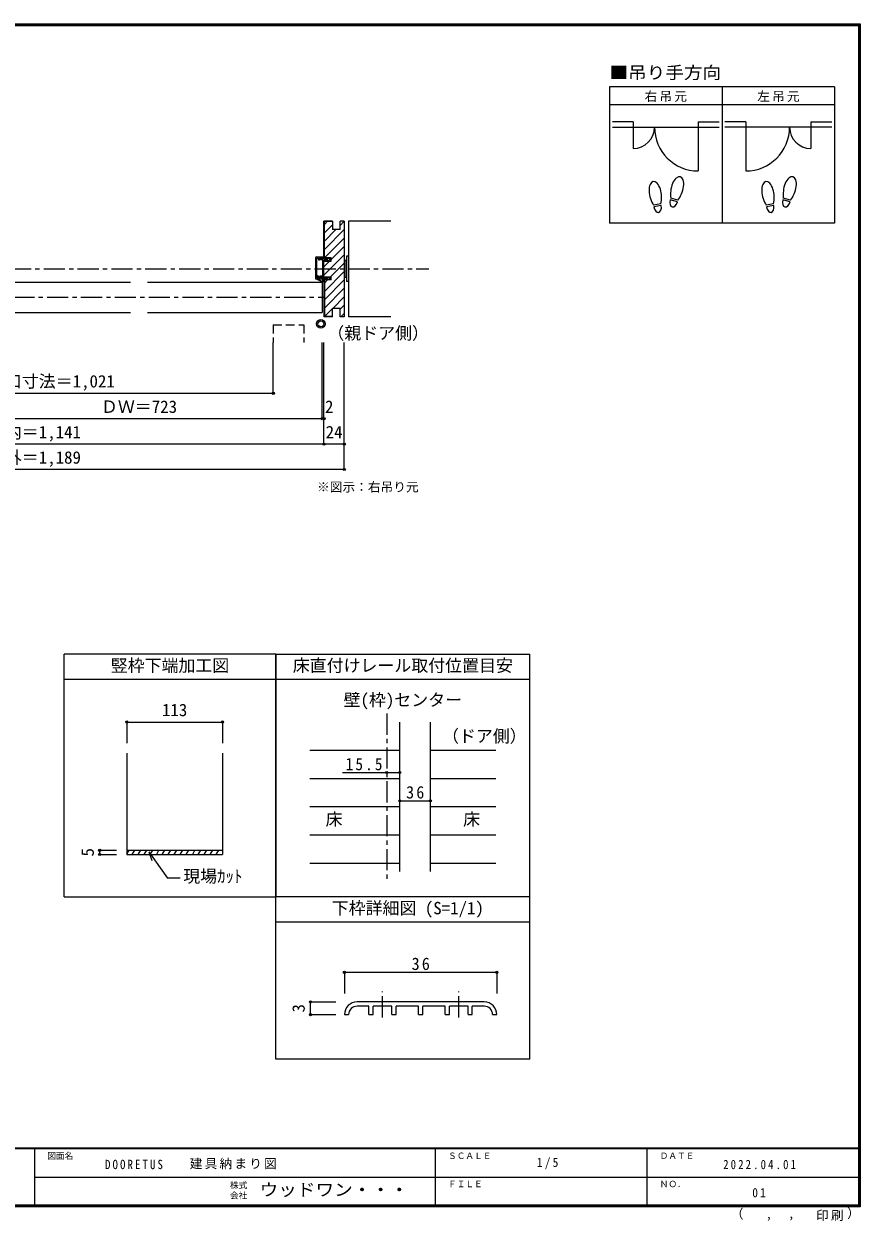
# Model space of a CAD drawing. Units: millimetres at full size, sheet at 1:5, with parts at other scales. Extents: x -973 to 977, y -718 to 696.
# Drawn here: x -11 to 977, y -718 to 696 of the extents above; entities that cross this region are included whole.
import ezdxf
from ezdxf.enums import TextEntityAlignment as Align

# ---------------------------------------------------------------- set-up
doc = ezdxf.new("R2010")
doc.units = ezdxf.units.MM
doc.header["$LTSCALE"] = 5
doc.header["$PDMODE"] = 32
doc.header["$PDSIZE"] = 2.5
for name, pattern in [('CHAIN1', [8, 5, -1, 1, -1]), ('DASHED1', [1.8, 1.2, -0.6]), ('DASHED2', [3, 2, -1])]:
    doc.linetypes.add(name, pattern=pattern)
for name, color, linetype in [('0-0_補助線', 7, 'Continuous'), ('0-1_通り芯', 4, 'CHAIN1'), ('0-3_仕上げ', 7, 'Continuous'), ('0-4_枠', 3, 'Continuous'), ('0-6_扉', 6, 'Continuous'), ('0-7_金物', 7, 'Continuous'), ('0-8_戸当', 7, 'Continuous'), ('0-A_文字', 3, 'Continuous'), ('0-B_寸法', 7, 'Continuous'), ('0-C_ハッチ', 4, 'Continuous'), ('7-1_通り芯', 4, 'CHAIN1'), ('7-7_金物', 7, 'Continuous'), ('7-B_寸法', 4, 'Continuous'), ('F-0_補助線', 7, 'Continuous'), ('F-1_枠', 6, 'Continuous'), ('F-A_文字', 7, 'Continuous')]:
    doc.layers.add(name, color=color, linetype=linetype)
doc.styles.add('ＭＳ ゴシック', font='')
doc.styles.get('ＭＳ ゴシック').set_extended_font_data('MS Gothic')

# ---------------------------------------------------------------- blocks, each defined once
blk = doc.blocks.new('01')
at = {"layer": '0-0_補助線'}
for p, q in [((-5.765, 14.562), (-5.765, -9.938)), ((-4.765, 15.562), (3.935, 15.562)), ((4.133, 15.036), (2.233, 13.586)), ((11.735, 12.512), (8.735, 14.412)), ((-4.265, -8.938), (-4.265, 14.062)), ((-4.265, 14.062), (-2.165, 14.062)), ((-2.165, 14.062), (-2.165, 12.062)), ((-2.165, 12.062), (-0.965, 12.062)), ((-0.965, 14.062), (1.735, 14.062)), ((-0.965, 12.062), (-0.965, 14.062)), ((1.348, 14.049), (-0.37, 13.576)), ((0.901, 12.76), (0.04, 12.448)), ((1.735, 13.812), (1.735, 14.062)), ((1.735, 13.762), (1.735, 13.512)), ((4.235, 13.512), (1.735, 13.512)), ((2.235, 12.312), (1.735, 12.312)), ((2.735, -6.438), (2.735, 11.812)), ((4.235, 13.262), (4.235, 13.512)), ((8.735, 11.762), (4.235, 11.762)), ((8.735, 11.012), (11.735, 12.512)), ((8.735, 11.012), (8.735, 11.762)), ((-5.265, -10.438), (1.735, -10.438)), ((0.93, -13.548), (-5.265, -10.438)), ((-4.265, -8.938), (-0.265, -8.938)), ((-1.282, -8.784), (-3.773, -8.007)), ((1.244, -12.923), (-3.705, -10.438)), ((-0.734, -7.488), (-3.356, -6.67)), ((-0.265, -8.889), (-0.265, -8.938)), ((2.235, -6.938), (0.275, -6.938)), ((1.735, -9.738), (0.532, -8.486)), ((1.735, -10.438), (1.735, -9.738)), ((2.835, -11.938), (2.835, -9.438)), ((3.535, -11.938), (3.535, -10.438)), ((3.535, -10.438), (8.735, -10.438)), ((8.735, -8.188), (8.735, -8.938)), ((8.735, -10.438), (8.735, -11.588))]:
    blk.add_line(p, q, dxfattribs=at)
for points in [[(4.235, 13.262), (8.735, 13.262), (8.735, 14.412)], [(8.735, -8.938), (4.235, -8.938), (4.235, 11.762)], [(3.535, -10.438), (3.535, -9.438), (2.735, -9.438), (2.735, -8.338), (0.398, -8.338)], [(8.735, -8.188), (11.735, -9.688), (8.735, -11.588)]]:
    blk.add_lwpolyline(points, dxfattribs=at)
for centre, radius, start, end in [((-4.765, 14.562), 1, 90, 180), ((3.935, 15.262), 0.3, 311.34778, 90), ((-0.165, 13.012), 0.6, 106.79003, 180), ((-0.165, 13.012), 0.6, 180, 293.33765), ((1.735, 13.312), 1, 213.47738, 270), ((1.435, 13.762), 0.3, 0, 106.79003), ((2.035, 13.812), 0.3, 180, 311.34778), ((2.235, 11.812), 0.5, 0, 90), ((-5.265, -9.938), 0.5, 180, 270), ((-3.565, -7.338), 0.7, 72.67017, 252.67017), ((-0.925, -7.638), 1.2, 252.67017, 311.40962), ((0.275, -8.138), 1.2, 90, 147.21126), ((0.235, -8.889), 0.5, 53.61521, 180), ((0.398, -9.138), 0.8, 90, 131.40962), ((1.735, -11.938), 1.8, 243.42485, 360), ((1.735, -11.938), 1.1, 243.42485, 360), ((2.235, -6.438), 0.5, 270, 0)]:
    blk.add_arc(centre, radius, start, end, dxfattribs=at)

msp = doc.modelspace()

# ---------------------------------------------------------------- linework, layer by layer
at = {"layer": '0-1_通り芯'}
for p, q in [((-467.5, 406.5), (467.5, 406.5)), ((-343.5, 373), (343.5, 373)), ((417.629, -118.5), (417.629, -315.007))]:
    msp.add_line(p, q, dxfattribs=at)
at = {"layer": '0-3_仕上げ'}
for p, q in [((422.5, 463), (372.5, 463)), ((372.5, 463), (372.5, 350)), ((422.5, 350), (372.5, 350))]:
    msp.add_line(p, q, dxfattribs=at)
at = {"layer": '0-3_仕上げ', "color": 4}
for p, q in [((326.653, -161.801), (433.129, -161.801)), ((469.129, -161.801), (546.653, -161.801)), ((326.653, -195.103), (433.129, -195.103)), ((469.129, -195.103), (546.653, -195.103)), ((326.653, -228.404), (433.129, -228.404)), ((469.129, -228.404), (546.653, -228.404)), ((326.653, -261.706), (433.129, -261.706)), ((469.129, -261.706), (546.653, -261.706)), ((326.653, -295.007), (433.129, -295.007)), ((469.129, -295.007), (546.653, -295.007))]:
    msp.add_line(p, q, dxfattribs=at)
at = {"layer": '0-4_枠'}
for p, q in [((343.5, 419.5), (343.5, 463)), ((353.5, 463), (343.5, 463)), ((344, 419.5), (344, 462.5)), ((353.5, 462.5), (344, 462.5)), ((353.5, 463), (353.5, 453)), ((362.5, 453), (353.5, 453)), ((367.5, 463), (362.5, 463)), ((362.5, 453), (362.5, 463)), ((367.5, 463), (367.5, 350)), ((352, 419.5), (343.5, 419.5)), ((343.5, 415.8), (352, 415.8)), ((343.5, 397.2), (343.5, 415.8)), ((352, 415.8), (352, 419.5)), ((343.5, 397.2), (352, 397.2)), ((352, 393.5), (352, 397.2)), ((343.5, 393.5), (343.5, 350)), ((352, 393.5), (343.5, 393.5)), ((344, 393.5), (344, 350.5)), ((362.5, 360), (353.5, 360)), ((353.5, 350), (353.5, 360)), ((362.5, 350), (362.5, 360)), ((353.5, 350), (343.5, 350)), ((353.5, 350.5), (344, 350.5)), ((367.5, 350), (362.5, 350)), ((36.653, -335.007), (36.653, -48.5)), ((286.653, -48.5), (36.653, -48.5)), ((286.653, -48.5), (286.653, -335.007)), ((286.653, -78.5), (36.653, -78.5)), ((433.129, -305.007), (433.129, -128.5)), ((469.129, -305.007), (469.129, -128.5)), ((110.653, -165.167), (110.653, -285.007)), ((223.653, -165.167), (223.653, -285.007)), ((110.653, -280.007), (223.653, -280.007)), ((110.653, -285.007), (223.653, -285.007)), ((36.653, -335.007), (286.653, -335.007))]:
    msp.add_line(p, q, dxfattribs=at)
at = {"layer": '0-4_枠', "color": 4}
for p, q in [((110.653, -128.5), (110.653, -153.5)), ((78.595, -280.007), (98.595, -280.007)), ((78.595, -285.007), (78.595, -280.007)), ((78.595, -285.007), (98.595, -285.007))]:
    msp.add_line(p, q, dxfattribs=at)
at = {"layer": '0-4_枠', "color": 4, "linetype": 'DASHED1'}
for p, q in [((110.653, -284.438), (113.295, -280.007)), ((117.155, -285.007), (120.28, -280.007)), ((124.226, -285.007), (127.351, -280.007)), ((131.297, -285.007), (134.422, -280.007)), ((138.368, -285.007), (141.493, -280.007)), ((146.008, -284.438), (148.65, -280.007)), ((152.51, -285.007), (155.635, -280.007)), ((159.581, -285.007), (162.706, -280.007)), ((166.652, -285.007), (169.777, -280.007)), ((173.723, -285.007), (176.848, -280.007)), ((180.794, -285.007), (183.919, -280.007)), ((188.435, -284.438), (191.077, -280.007)), ((194.937, -285.007), (198.062, -280.007)), ((202.008, -285.007), (205.133, -280.007)), ((209.079, -285.007), (212.204, -280.007)), ((216.15, -285.007), (219.275, -280.007))]:
    msp.add_line(p, q, dxfattribs=at)
at = {"layer": '0-4_枠', "color": 4}
msp.add_lwpolyline([(110.653, -128.5), (223.653, -128.5), (223.653, -153.5)], dxfattribs=at)
at = {"layer": '0-4_枠', "color": 7}
for p in [(110.653, -128.5), (223.653, -128.5), (78.595, -280.007), (78.595, -285.007)]:
    msp.add_point(p, dxfattribs=at)
at = {"layer": '0-6_扉'}
for p, q in [((-91.537, 391), (114.982, 391)), ((134.982, 391), (341.5, 391)), ((341.5, 391), (341.5, 355)), ((-91.537, 355), (114.982, 355)), ((134.982, 355), (341.5, 355))]:
    msp.add_line(p, q, dxfattribs=at)
at = {"layer": '0-6_扉', "linetype": 'DASHED2'}
for p, q in [((283.658, 340.381), (319.658, 340.381)), ((283.658, 340.381), (283.658, 319.657)), ((319.658, 340.381), (319.658, 319.657))]:
    msp.add_line(p, q, dxfattribs=at)
at = {"layer": '0-7_金物'}
for p, q in [((368, 415.5), (367.5, 415.5)), ((368, 416.5), (368, 396.5)), ((370, 416.5), (368, 416.5)), ((372.5, 421.5), (370, 421.5)), ((370, 421.5), (370, 391.5)), ((372.5, 421.5), (372.5, 391.5)), ((368, 397.5), (367.5, 397.5)), ((370, 396.5), (368, 396.5)), ((372.5, 391.5), (370, 391.5))]:
    msp.add_line(p, q, dxfattribs=at)
for radius in [5, 3.5]:
    msp.add_circle((339.872, 341.628), radius, dxfattribs=at)
at = {"layer": '0-A_文字'}
for p, q in [((680.639, 621.667), (680.639, 460.667)), ((946.639, 621.667), (680.639, 621.667)), ((813.639, 621.667), (813.639, 460.667)), ((680.639, 600.667), (946.639, 600.667)), ((741.457, 483.378), (732.811, 481.853)), ((741.822, 481.31), (733.175, 479.785)), ((760.924, 485.706), (752.444, 487.978)), ((761.468, 487.735), (752.987, 490.007)), ((874.457, 483.378), (865.811, 481.853)), ((874.822, 481.31), (866.175, 479.785)), ((893.924, 485.706), (885.444, 487.978)), ((894.468, 487.735), (885.987, 490.007)), ((286.653, -48.5), (586.653, -48.5)), ((286.653, -526.5), (286.653, -48.5)), ((586.653, -526.5), (586.653, -48.5)), ((586.653, -78.5), (286.653, -78.5)), ((586.653, -335.007), (286.653, -335.007)), ((586.653, -365.007), (286.653, -365.007)), ((586.653, -526.5), (286.653, -526.5))]:
    msp.add_line(p, q, dxfattribs=at)
at = {"layer": '0-A_文字', "color": 2}
for p, q in [((708.639, 580.308), (684.139, 580.308)), ((708.639, 580.308), (708.639, 548.808)), ((785.639, 580.308), (810.139, 580.308)), ((785.639, 580.308), (785.639, 522.208)), ((841.639, 580.308), (817.139, 580.308)), ((841.639, 580.308), (841.639, 522.208)), ((918.639, 580.308), (943.139, 580.308)), ((918.639, 580.308), (918.639, 548.808)), ((684.139, 574.008), (810.139, 574.008)), ((943.139, 574.008), (817.139, 574.008))]:
    msp.add_line(p, q, dxfattribs=at)
at = {"layer": '0-A_文字', "color": 7}
for p, q in [((136.526, -281.889), (158.816, -312.725)), ((136.526, -281.889), (140.273, -292.196)), ((173.736, -312.725), (158.816, -312.725))]:
    msp.add_line(p, q, dxfattribs=at)
at = {"layer": '0-A_文字'}
msp.add_lwpolyline([(946.639, 621.667), (946.639, 460.667), (680.639, 460.667)], dxfattribs=at)
at = {"layer": '0-A_文字', "color": 2}
for centre, radius, start, end in [((708.639, 574.008), 25.2, 270, 0), ((785.639, 574.008), 51.8, 180, 270), ((841.639, 574.008), 51.8, 270, 0), ((918.639, 574.008), 25.2, 180, 270)]:
    msp.add_arc(centre, radius, start, end, dxfattribs=at)
at = {"layer": '0-A_文字'}
for centre, major_axis, ratio, start_param, end_param in [((734.795, 495.877), (-2.445, 13.867), 0.5, 4.34059143, 8.22577918), ((760.713, 501.878), (3.644, 13.601), 0.5, 4.34059143, 8.22577918), ((867.795, 495.877), (-2.445, 13.867), 0.5, 4.34059143, 8.22577918), ((893.713, 501.878), (3.644, 13.601), 0.5, 4.34059143, 8.22577918), ((760.609, 501.489), (4.416, 16.48), 0.4, 1.85063327, 2.44287679), ((760.609, 501.489), (4.416, 16.48), 0.4, 3.84030852, 4.43255203), ((893.609, 501.489), (4.416, 16.48), 0.4, 1.85063327, 2.44287679), ((893.609, 501.489), (4.416, 16.48), 0.4, 3.84030852, 4.43255203), ((734.865, 495.481), (-2.963, 16.802), 0.4, 1.85063327, 2.44287679), ((737.498, 480.548), (-1.27, 7.205), 0.6, 1.57079633, 4.71238898), ((734.865, 495.481), (-2.963, 16.802), 0.4, 3.84030852, 4.43255203), ((756.684, 486.842), (1.894, 7.067), 0.6, 1.57079633, 4.71238898), ((867.865, 495.481), (-2.963, 16.802), 0.4, 1.85063327, 2.44287679), ((870.498, 480.548), (-1.27, 7.205), 0.6, 1.57079633, 4.71238898), ((867.865, 495.481), (-2.963, 16.802), 0.4, 3.84030852, 4.43255203), ((889.684, 486.842), (1.894, 7.067), 0.6, 1.57079633, 4.71238898)]:
    msp.add_ellipse(centre, major_axis=major_axis, ratio=ratio, start_param=start_param, end_param=end_param, dxfattribs=at)
at = {"layer": '0-B_寸法', "color": 4}
for p, q in [((283.658, 259.657), (283.658, 319.657)), ((341.5, 229.657), (341.5, 319.657)), ((343.5, 199.657), (343.5, 319.657)), ((367.5, 169.657), (367.5, 319.657)), ((-283.352, 259.657), (283.658, 259.657)), ((343.5, 229.657), (-343.5, 229.657)), ((367.5, 199.657), (-367.5, 199.657)), ((367.5, 169.657), (-367.5, 169.657)), ((365.522, -188.222), (433.129, -188.222)), ((433.129, -221.523), (469.129, -221.523))]:
    msp.add_line(p, q, dxfattribs=at)
at = {"layer": '0-B_寸法'}
for p in [(283.658, 259.657), (341.5, 229.657), (343.5, 229.657), (343.5, 199.657), (367.5, 199.657), (367.5, 169.657), (417.629, -188.222), (433.129, -188.222), (433.129, -221.523), (469.129, -221.523)]:
    msp.add_point(p, dxfattribs=at)
at = {"layer": '0-C_ハッチ'}
for p, q in [((344, 459.115), (347.385, 462.5)), ((344, 449.215), (353.5, 458.715)), ((344, 439.316), (357.684, 453)), ((344, 429.416), (367.5, 452.916)), ((362.5, 457.816), (367.5, 462.816)), ((344, 419.517), (367.5, 443.017)), ((352, 417.617), (367.5, 433.117)), ((343.5, 399.218), (367.5, 423.218)), ((343.5, 409.117), (350.183, 415.8)), ((351.382, 397.2), (367.5, 413.318)), ((344, 379.919), (367.5, 403.419)), ((344, 370.019), (367.5, 393.519)), ((344, 389.818), (347.682, 393.5)), ((344, 360.12), (367.5, 383.62)), ((353.78, 360), (367.5, 373.72)), ((344.28, 350.5), (353.5, 359.72)), ((362.5, 358.821), (367.5, 363.821)), ((363.579, 350), (367.5, 353.921))]:
    msp.add_line(p, q, dxfattribs=at)
at = {"layer": '7-1_通り芯'}
for p, q in [((412.644, -477.365), (412.644, -446.834)), ((502.644, -477.365), (502.644, -446.834))]:
    msp.add_line(p, q, dxfattribs=at)
at = {"layer": '7-7_金物'}
for p, q in [((532.644, -459.065), (382.644, -459.065)), ((396.644, -464.065), (382.644, -464.065)), ((396.644, -474.065), (396.644, -464.065)), ((423.644, -464.065), (401.644, -464.065)), ((401.644, -474.065), (401.644, -464.065)), ((423.644, -474.065), (423.644, -464.065)), ((455.144, -464.065), (428.644, -464.065)), ((428.644, -474.065), (428.644, -464.065)), ((455.144, -474.065), (455.144, -464.065)), ((486.644, -464.065), (460.144, -464.065)), ((460.144, -474.065), (460.144, -464.065)), ((486.644, -474.065), (486.644, -464.065)), ((513.644, -464.065), (491.644, -464.065)), ((491.644, -474.065), (491.644, -464.065)), ((513.644, -474.065), (513.644, -464.065)), ((532.644, -464.065), (518.644, -464.065)), ((518.644, -474.065), (518.644, -464.065)), ((367.644, -474.065), (372.644, -474.065)), ((396.644, -474.065), (401.644, -474.065)), ((423.644, -474.065), (428.644, -474.065)), ((455.144, -474.065), (460.144, -474.065)), ((486.644, -474.065), (491.644, -474.065)), ((513.644, -474.065), (518.644, -474.065)), ((542.644, -474.065), (547.644, -474.065))]:
    msp.add_line(p, q, dxfattribs=at)
for centre, radius, start, end in [((382.644, -474.065), 15, 90, 180), ((382.644, -474.065), 10, 90, 180), ((532.644, -474.065), 15, 0, 90), ((532.644, -474.065), 10, 0, 90)]:
    msp.add_arc(centre, radius, start, end, dxfattribs=at)
at = {"layer": '7-B_寸法'}
for p, q in [((367.644, -424.065), (367.644, -449.065)), ((367.644, -424.065), (547.644, -424.065)), ((547.644, -424.065), (547.644, -449.065)), ((327.644, -459.065), (357.644, -459.065)), ((327.644, -474.065), (327.644, -459.065)), ((327.644, -474.065), (357.644, -474.065))]:
    msp.add_line(p, q, dxfattribs=at)
at = {"layer": '7-B_寸法', "color": 7}
for p in [(367.644, -424.065), (547.644, -424.065), (327.644, -459.065), (327.644, -474.065)]:
    msp.add_point(p, dxfattribs=at)
at = {"layer": 'F-1_枠'}
for p, q in [((-973.347, 695.833), (976.653, 695.833)), ((-973.347, 695), (976.653, 695)), ((-973.347, 694.167), (976.653, 694.167)), ((974.986, 695.833), (974.986, -700.833)), ((975.82, 695.833), (975.82, -700.833)), ((976.653, 695.833), (976.653, -700.833)), ((976.653, -631.667), (-973.347, -631.667)), ((976.653, -632.5), (-973.347, -632.5)), ((1.653, -632.5), (1.653, -699.167)), ((474.986, -632.5), (474.986, -699.167)), ((724.986, -632.5), (724.986, -699.167)), ((1.653, -665.833), (974.986, -665.834)), ((976.653, -699.167), (-973.347, -699.167)), ((976.653, -700), (-973.347, -700)), ((976.653, -700.833), (-973.347, -700.833))]:
    msp.add_line(p, q, dxfattribs=at)

# ---------------------------------------------------------------- block references
at = {"layer": '0-8_戸当'}
msp.add_blockref('01', (339.265, 405.088), dxfattribs=at)

# ---------------------------------------------------------------- texts
at = {"layer": '0-4_枠', "color": 7, "style": 'ＭＳ ゴシック'}
for s, p in [('竪枠下端加工図', (91.653, -73.5)), ('113', (152.153, -126))]:
    msp.add_text(s, height=14.66, dxfattribs=at).set_placement(p, align=Align.BOTTOM_LEFT)
msp.add_text('5', height=14.66, rotation=90, dxfattribs=at).set_placement((76.095, -287.317), align=Align.BOTTOM_LEFT)
at = {"layer": '0-A_文字', "color": 7, "style": 'ＭＳ ゴシック', "width": 1.1}
msp.add_text('■吊り手方向', height=14.66, dxfattribs=at).set_placement((680.639, 626.667), align=Align.BOTTOM_LEFT)
at = {"layer": '0-A_文字', "color": 7, "style": 'ＭＳ ゴシック'}
for s, height, p in [('（親ドア側）', 14.66, (347.5, 319)), ('※図示：右吊り元', 11, (335.31, 140.3)), ('床直付けレール取付位置目安', 14.66, (306.653, -73.5)), ('壁(枠)センター', 14.66, (366.653, -114.091)), ('（ドア側）', 14.66, (482.944, -156.835)), ('床', 14.66, (345.403, -255.055)), ('床', 14.66, (507.903, -255.055)), ('現場ｶｯﾄ', 14.66, (177.294, -322.298)), ('下枠詳細図 (S=1/1)', 14.66, (352.644, -360.007))]:
    msp.add_text(s, height=height, dxfattribs=at).set_placement(p, align=Align.BOTTOM_LEFT)
at = {"layer": '0-A_文字', "color": 7, "char_height": 11, "attachment_point": 7, "style": 'ＭＳ ゴシック'}
for s, insert in [('\\T1.17;右吊元', (722.139, 603.667)), ('\\T1.17;左吊元', (855.262, 603.667))]:
    msp.add_mtext(s, dxfattribs=dict(at, insert=insert))
at = {"layer": '0-B_寸法', "style": 'ＭＳ ゴシック'}
for s, p in [('有効開口寸法＝1,021', (-93.347, 262.157)), ('ＤＷ＝723', (80.135, 232.157)), ('2', (344.719, 232.157)), ('枠内＝1,141', (-53.347, 202.157)), ('24', (345.5, 202.157)), ('枠外＝1,189', (-53.347, 172.157))]:
    msp.add_text(s, height=14.66, dxfattribs=at).set_placement(p, align=Align.BOTTOM_LEFT)
at = {"layer": '0-B_寸法', "char_height": 14.66, "attachment_point": 7, "style": 'ＭＳ ゴシック'}
for s, insert in [('\\T1.28;\\W0.9;15.5', (369.147, -185.722)), ('\\T1.27;\\W0.95;36', (440.504, -219.023))]:
    msp.add_mtext(s, dxfattribs=dict(at, insert=insert))
at = {"layer": '7-B_寸法', "color": 7, "style": 'ＭＳ ゴシック'}
msp.add_text('3', height=14.66, rotation=90, dxfattribs=at).set_placement((325.144, -471.565), align=Align.BOTTOM_LEFT)
at = {"layer": '7-B_寸法', "color": 7, "insert": (447.019, -421.565), "char_height": 14.66, "attachment_point": 7, "style": 'ＭＳ ゴシック'}
msp.add_mtext('\\T1.27;\\W0.95;36', dxfattribs=at)
at = {"layer": 'F-0_補助線', "char_height": 11, "attachment_point": 7, "style": 'ＭＳ ゴシック'}
for s, insert in [('\\T1.39;\\W0.85;DOORETUS', (84.986, -656.667)), ('\\T1.17;建具納まり図', (184.986, -656.667))]:
    msp.add_mtext(s, dxfattribs=dict(at, insert=insert))
at = {"layer": 'F-A_文字', "style": 'ＭＳ ゴシック'}
for s, height, p in [('図面名', 7.331, (16.653, -646.667)), ('ＳＣＡＬＥ', 7.331, (489.986, -646.667)), ('ＤＡＴＥ', 7.331, (739.986, -646.667)), ('株式', 7.331, (232.486, -681.5)), ('ＦＩＬＥ', 7.331, (489.986, -680)), ('ＮＯ．', 7.331, (739.986, -680.001)), ('会社', 7.331, (232.486, -693.5)), ('（', 11, (823.992, -718.052)), ('）', 11, (961.387, -717.355)), (',', 11, (865.199, -718.052)), (',', 11, (891.686, -717.588))]:
    msp.add_text(s, height=height, dxfattribs=at).set_placement(p, align=Align.BOTTOM_LEFT)
at = {"layer": 'F-A_文字', "style": 'ＭＳ ゴシック', "width": 1.1}
msp.add_text('ウッドワン・・・', height=14.66, dxfattribs=at).set_placement((267.486, -692.5), align=Align.BOTTOM_LEFT)
at = {"layer": 'F-A_文字', "char_height": 11, "attachment_point": 7, "style": 'ＭＳ ゴシック'}
for s, insert in [('\\T1.38;\\W0.9;1/5', (594.986, -656.667)), ('\\T1.39;\\W0.85;2022.04.01', (814.986, -656.667)), ('\\T1.36;\\W0.9;01', (849.361, -690.001)), ('\\T1.17;印刷', (924.678, -717.82))]:
    msp.add_mtext(s, dxfattribs=dict(at, insert=insert))

doc.saveas('drawing.dxf')
